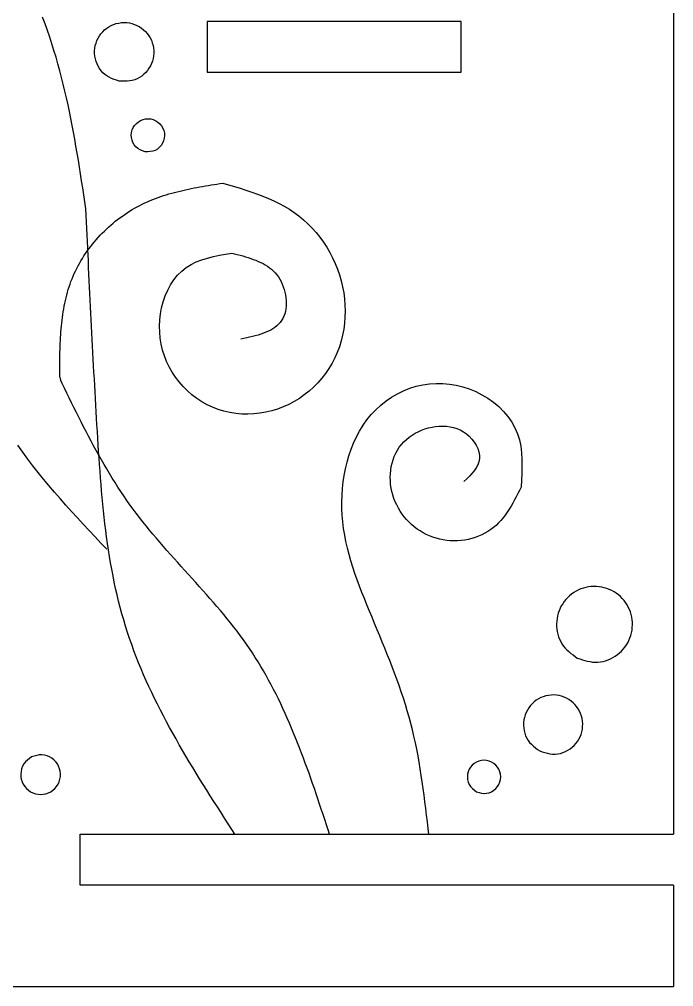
# Model space of a CAD drawing. Extents: x -3475 to 3475, y -2114 to 2114.
# Drawn here: x -2580 to -2208, y -1846 to -1296 of the extents above; entities that cross this region are included whole.
import ezdxf

# ---------------------------------------------------------------- set-up
doc = ezdxf.new("R2010")
doc.units = 0
doc.header["$MEASUREMENT"] = 0
doc.layers.get('0').update_dxf_attribs({"linetype": 'CONTINUOUS'})

msp = doc.modelspace()

# ---------------------------------------------------------------- linework, layer by layer
for p, q in [((-2208.27, -1182.43), (-2208.27, -1759.11)), ((-2565.09, -1298.86), (-2566.49, -1295.12)), ((-2563.74, -1302.62), (-2565.09, -1298.86)), ((-2531.26, -1302.33), (-2530.09, -1301.39)), ((-2530.09, -1301.39), (-2528.83, -1300.55)), ((-2528.83, -1300.55), (-2527.51, -1299.83)), ((-2527.51, -1299.83), (-2526.13, -1299.23)), ((-2526.13, -1299.23), (-2524.69, -1298.76)), ((-2524.69, -1298.76), (-2523.23, -1298.42)), ((-2523.23, -1298.42), (-2521.73, -1298.21)), ((-2521.73, -1298.21), (-2520.23, -1298.14)), ((-2520.23, -1298.14), (-2518.72, -1298.2)), ((-2518.72, -1298.2), (-2517.22, -1298.39)), ((-2517.22, -1298.39), (-2515.75, -1298.72)), ((-2515.75, -1298.72), (-2514.32, -1299.18)), ((-2514.32, -1299.18), (-2512.93, -1299.77)), ((-2512.93, -1299.77), (-2511.6, -1300.47)), ((-2511.6, -1300.47), (-2510.33, -1301.3)), ((-2510.33, -1301.3), (-2509.15, -1302.23)), ((-2328.79, -1297.56), (-2473.03, -1297.56)), ((-2473.03, -1297.56), (-2473.03, -1326.41)), ((-2328.79, -1326.41), (-2328.79, -1297.56)), ((-2562.45, -1306.4), (-2563.74, -1302.62)), ((-2561.2, -1310.19), (-2562.45, -1306.4)), ((-2535.63, -1308.41), (-2534.98, -1307.04)), ((-2534.98, -1307.04), (-2534.21, -1305.74)), ((-2534.21, -1305.74), (-2533.33, -1304.52)), ((-2533.33, -1304.52), (-2532.35, -1303.38)), ((-2532.35, -1303.38), (-2531.26, -1302.33)), ((-2509.15, -1302.23), (-2508.06, -1303.26)), ((-2508.06, -1303.26), (-2507.06, -1304.39)), ((-2507.06, -1304.39), (-2506.17, -1305.61)), ((-2506.17, -1305.61), (-2505.39, -1306.9)), ((-2505.39, -1306.9), (-2504.73, -1308.25)), ((-2560, -1314), (-2561.2, -1310.19)), ((-2536.93, -1314.25), (-2536.81, -1312.75)), ((-2536.81, -1312.75), (-2536.55, -1311.27)), ((-2536.55, -1311.27), (-2536.15, -1309.82)), ((-2536.15, -1309.82), (-2535.63, -1308.41)), ((-2504.73, -1308.25), (-2504.19, -1309.66)), ((-2504.19, -1309.66), (-2503.78, -1311.11)), ((-2503.78, -1311.11), (-2503.51, -1312.6)), ((-2503.51, -1312.6), (-2503.37, -1314.1)), ((-2558.85, -1317.82), (-2560, -1314)), ((-2557.75, -1321.65), (-2558.85, -1317.82)), ((-2536.92, -1315.75), (-2536.93, -1314.25)), ((-2536.78, -1317.25), (-2536.92, -1315.75)), ((-2536.5, -1318.74), (-2536.78, -1317.25)), ((-2503.48, -1317.11), (-2503.75, -1318.59)), ((-2503.36, -1315.61), (-2503.48, -1317.11)), ((-2503.37, -1314.1), (-2503.36, -1315.61)), ((-2556.69, -1325.49), (-2557.75, -1321.65)), ((-2536.1, -1320.2), (-2536.5, -1318.74)), ((-2535.57, -1321.62), (-2536.1, -1320.2)), ((-2534.91, -1323), (-2535.57, -1321.62)), ((-2534.13, -1324.31), (-2534.91, -1323)), ((-2505.31, -1322.81), (-2506.08, -1324.11)), ((-2504.66, -1321.45), (-2505.31, -1322.81)), ((-2504.14, -1320.04), (-2504.66, -1321.45)), ((-2503.75, -1318.59), (-2504.14, -1320.04)), ((-2555.68, -1329.34), (-2556.69, -1325.49)), ((-2554.71, -1333.21), (-2555.68, -1329.34)), ((-2533.24, -1325.53), (-2534.13, -1324.31)), ((-2532.24, -1326.65), (-2533.24, -1325.53)), ((-2531.14, -1327.64), (-2532.24, -1326.65)), ((-2529.95, -1328.5), (-2531.14, -1327.64)), ((-2528.67, -1329.24), (-2529.95, -1328.5)), ((-2527.33, -1329.88), (-2528.67, -1329.24)), ((-2510.22, -1328.53), (-2511.47, -1329.37)), ((-2509.04, -1327.56), (-2510.22, -1328.53)), ((-2507.95, -1326.5), (-2509.04, -1327.56)), ((-2506.96, -1325.34), (-2507.95, -1326.5)), ((-2506.08, -1324.11), (-2506.96, -1325.34)), ((-2473.03, -1326.41), (-2328.79, -1326.41)), ((-2553.78, -1337.08), (-2554.71, -1333.21)), ((-2525.93, -1330.45), (-2527.33, -1329.88)), ((-2524.51, -1330.97), (-2525.93, -1330.45)), ((-2523.07, -1331.47), (-2524.51, -1330.97)), ((-2521.54, -1331.5), (-2523.07, -1331.47)), ((-2520.02, -1331.5), (-2521.54, -1331.5)), ((-2518.52, -1331.44), (-2520.02, -1331.5)), ((-2517.04, -1331.29), (-2518.52, -1331.44)), ((-2515.58, -1331.04), (-2517.04, -1331.29)), ((-2514.17, -1330.64), (-2515.58, -1331.04)), ((-2512.79, -1330.08), (-2514.17, -1330.64)), ((-2511.47, -1329.37), (-2512.79, -1330.08)), ((-2552.89, -1340.96), (-2553.78, -1337.08)), ((-2552.04, -1344.86), (-2552.89, -1340.96)), ((-2551.21, -1348.76), (-2552.04, -1344.86)), ((-2550.42, -1352.66), (-2551.21, -1348.76)), ((-2549.65, -1356.58), (-2550.42, -1352.66)), ((-2548.92, -1360.5), (-2549.65, -1356.58)), ((-2515.02, -1357.79), (-2514.22, -1356.54)), ((-2514.22, -1356.54), (-2513.24, -1355.42)), ((-2513.24, -1355.42), (-2512.1, -1354.48)), ((-2512.1, -1354.48), (-2510.82, -1353.73)), ((-2510.82, -1353.73), (-2509.45, -1353.19)), ((-2509.45, -1353.19), (-2508, -1352.87)), ((-2508, -1352.87), (-2506.52, -1352.78)), ((-2506.52, -1352.78), (-2505.04, -1352.92)), ((-2505.04, -1352.92), (-2503.61, -1353.29)), ((-2503.61, -1353.29), (-2502.25, -1353.88)), ((-2502.25, -1353.88), (-2501, -1354.68)), ((-2501, -1354.68), (-2499.89, -1355.66)), ((-2499.89, -1355.66), (-2498.95, -1356.8)), ((-2498.95, -1356.8), (-2498.19, -1358.07)), ((-2548.2, -1364.43), (-2548.92, -1360.5)), ((-2516.12, -1362.05), (-2515.98, -1360.58)), ((-2516.02, -1363.52), (-2516.12, -1362.05)), ((-2515.98, -1360.58), (-2515.61, -1359.15)), ((-2515.61, -1359.15), (-2515.02, -1357.79)), ((-2498.19, -1358.07), (-2497.65, -1359.45)), ((-2497.65, -1359.45), (-2497.33, -1360.9)), ((-2497.33, -1360.9), (-2497.24, -1362.38)), ((-2547.51, -1368.36), (-2548.2, -1364.43)), ((-2515.71, -1364.98), (-2516.02, -1363.52)), ((-2515.17, -1366.37), (-2515.71, -1364.98)), ((-2514.42, -1367.67), (-2515.17, -1366.37)), ((-2513.47, -1368.8), (-2514.42, -1367.67)), ((-2498.35, -1366.64), (-2499.14, -1367.89)), ((-2497.76, -1365.28), (-2498.35, -1366.64)), ((-2497.39, -1363.85), (-2497.76, -1365.28)), ((-2497.24, -1362.38), (-2497.39, -1363.85)), ((-2546.84, -1372.3), (-2547.51, -1368.36)), ((-2546.18, -1376.24), (-2546.84, -1372.3)), ((-2512.36, -1369.73), (-2513.47, -1368.8)), ((-2511.09, -1370.45), (-2512.36, -1369.73)), ((-2509.73, -1371.02), (-2511.09, -1370.45)), ((-2508.32, -1371.52), (-2509.73, -1371.02)), ((-2506.82, -1371.53), (-2508.32, -1371.52)), ((-2505.35, -1371.46), (-2506.82, -1371.53)), ((-2503.91, -1371.22), (-2505.35, -1371.46)), ((-2502.54, -1370.73), (-2503.91, -1371.22)), ((-2501.27, -1369.98), (-2502.54, -1370.73)), ((-2500.12, -1369.02), (-2501.27, -1369.98)), ((-2499.14, -1367.89), (-2500.12, -1369.02)), ((-2545.55, -1380.19), (-2546.18, -1376.24)), ((-2544.92, -1384.14), (-2545.55, -1380.19)), ((-2544.31, -1388.09), (-2544.92, -1384.14)), ((-2543.7, -1392.05), (-2544.31, -1388.09)), ((-2467.49, -1389.88), (-2465.86, -1389.62)), ((-2465.86, -1389.62), (-2464.23, -1389.36)), ((-2464.23, -1389.36), (-2460.92, -1390.32)), ((-2543.1, -1396), (-2543.7, -1392.05)), ((-2494.76, -1395.49), (-2493.19, -1395.05)), ((-2493.19, -1395.05), (-2491.62, -1394.62)), ((-2491.62, -1394.62), (-2490.05, -1394.22)), ((-2490.05, -1394.22), (-2488.47, -1393.83)), ((-2488.47, -1393.83), (-2486.88, -1393.46)), ((-2486.88, -1393.46), (-2485.28, -1393.1)), ((-2485.28, -1393.1), (-2483.68, -1392.76)), ((-2483.68, -1392.76), (-2482.08, -1392.43)), ((-2482.08, -1392.43), (-2480.47, -1392.11)), ((-2480.47, -1392.11), (-2478.86, -1391.81)), ((-2478.86, -1391.81), (-2477.24, -1391.51)), ((-2477.24, -1391.51), (-2475.62, -1391.22)), ((-2475.62, -1391.22), (-2474, -1390.94)), ((-2474, -1390.94), (-2472.38, -1390.67)), ((-2472.38, -1390.67), (-2470.75, -1390.4)), ((-2470.75, -1390.4), (-2469.12, -1390.14)), ((-2469.12, -1390.14), (-2467.49, -1389.88)), ((-2460.92, -1390.32), (-2457.6, -1391.29)), ((-2457.6, -1391.29), (-2454.31, -1392.29)), ((-2454.31, -1392.29), (-2451.03, -1393.32)), ((-2451.03, -1393.32), (-2447.78, -1394.4)), ((-2447.78, -1394.4), (-2444.57, -1395.53)), ((-2542.51, -1399.96), (-2543.1, -1396)), ((-2541.91, -1403.92), (-2542.51, -1399.96)), ((-2509.91, -1401.26), (-2508.44, -1400.56)), ((-2508.44, -1400.56), (-2506.95, -1399.89)), ((-2506.95, -1399.89), (-2505.46, -1399.25)), ((-2505.46, -1399.25), (-2503.96, -1398.64)), ((-2503.96, -1398.64), (-2502.45, -1398.05)), ((-2502.45, -1398.05), (-2500.93, -1397.49)), ((-2500.93, -1397.49), (-2499.4, -1396.96)), ((-2499.4, -1396.96), (-2497.86, -1396.45)), ((-2497.86, -1396.45), (-2496.31, -1395.96)), ((-2496.31, -1395.96), (-2494.76, -1395.49)), ((-2444.57, -1395.53), (-2441.4, -1396.73)), ((-2441.4, -1396.73), (-2438.27, -1398.01)), ((-2438.27, -1398.01), (-2435.2, -1399.38)), ((-2435.2, -1399.38), (-2432.2, -1400.85)), ((-2541.74, -1407.62), (-2541.91, -1403.92)), ((-2519.84, -1407.07), (-2518.46, -1406.15)), ((-2518.46, -1406.15), (-2517.07, -1405.26)), ((-2517.07, -1405.26), (-2515.66, -1404.39)), ((-2515.66, -1404.39), (-2514.24, -1403.56)), ((-2514.24, -1403.56), (-2512.81, -1402.76)), ((-2512.81, -1402.76), (-2511.36, -1402)), ((-2511.36, -1402), (-2509.91, -1401.26)), ((-2432.2, -1400.85), (-2429.26, -1402.44)), ((-2429.26, -1402.44), (-2426.4, -1404.15)), ((-2426.4, -1404.15), (-2423.63, -1405.99)), ((-2423.63, -1405.99), (-2420.94, -1407.99)), ((-2541.56, -1411.33), (-2541.74, -1407.62)), ((-2541.39, -1415.03), (-2541.56, -1411.33)), ((-2526.46, -1412.1), (-2525.18, -1411.04)), ((-2525.18, -1411.04), (-2523.87, -1410.01)), ((-2523.87, -1410.01), (-2522.54, -1409)), ((-2522.54, -1409), (-2521.2, -1408.02)), ((-2521.2, -1408.02), (-2519.84, -1407.07)), ((-2420.94, -1407.99), (-2418.35, -1410.14)), ((-2418.35, -1410.14), (-2415.86, -1412.43)), ((-2541.21, -1418.73), (-2541.39, -1415.03)), ((-2532.59, -1417.78), (-2531.41, -1416.59)), ((-2531.41, -1416.59), (-2530.21, -1415.44)), ((-2530.21, -1415.44), (-2528.98, -1414.3)), ((-2528.98, -1414.3), (-2527.73, -1413.19)), ((-2527.73, -1413.19), (-2526.46, -1412.1)), ((-2415.86, -1412.43), (-2413.49, -1414.85)), ((-2413.49, -1414.85), (-2411.22, -1417.4)), ((-2541.03, -1422.43), (-2541.21, -1418.73)), ((-2540.85, -1426.14), (-2541.03, -1422.43)), ((-2538.14, -1424.01), (-2537.08, -1422.72)), ((-2537.08, -1422.72), (-2536, -1421.46)), ((-2536, -1421.46), (-2534.89, -1420.21)), ((-2534.89, -1420.21), (-2533.75, -1418.98)), ((-2533.75, -1418.98), (-2532.59, -1417.78)), ((-2411.22, -1417.4), (-2409.08, -1420.08)), ((-2409.08, -1420.08), (-2407.06, -1422.86)), ((-2542.09, -1429.34), (-2541.15, -1427.98)), ((-2541.15, -1427.98), (-2540.79, -1427.49)), ((-2540.79, -1427.49), (-2540.85, -1426.14)), ((-2540.79, -1427.49), (-2540.17, -1426.64)), ((-2540.68, -1429.84), (-2540.79, -1427.49)), ((-2540.17, -1426.64), (-2539.17, -1425.32)), ((-2539.17, -1425.32), (-2538.14, -1424.01)), ((-2407.06, -1422.86), (-2405.18, -1425.75)), ((-2405.18, -1425.75), (-2403.43, -1428.73)), ((-2545.56, -1434.94), (-2544.74, -1433.52)), ((-2544.74, -1433.52), (-2543.89, -1432.11)), ((-2543.89, -1432.11), (-2543.01, -1430.72)), ((-2543.01, -1430.72), (-2542.09, -1429.34)), ((-2540.5, -1433.55), (-2540.68, -1429.84)), ((-2540.32, -1437.25), (-2540.5, -1433.55)), ((-2479.21, -1434.08), (-2476.1, -1432.89)), ((-2476.1, -1432.89), (-2472.85, -1431.89)), ((-2472.85, -1431.89), (-2469.51, -1431.05)), ((-2469.51, -1431.05), (-2466.08, -1430.34)), ((-2466.08, -1430.34), (-2462.6, -1429.7)), ((-2462.6, -1429.7), (-2459.09, -1429.1)), ((-2459.09, -1429.1), (-2457.53, -1429.5)), ((-2457.53, -1429.5), (-2455.97, -1429.9)), ((-2455.97, -1429.9), (-2454.41, -1430.31)), ((-2454.41, -1430.31), (-2452.87, -1430.73)), ((-2452.87, -1430.73), (-2451.34, -1431.17)), ((-2451.34, -1431.17), (-2449.83, -1431.63)), ((-2449.83, -1431.63), (-2448.34, -1432.11)), ((-2448.34, -1432.11), (-2446.88, -1432.63)), ((-2446.88, -1432.63), (-2445.45, -1433.17)), ((-2445.45, -1433.17), (-2444.05, -1433.76)), ((-2403.43, -1428.73), (-2401.82, -1431.8)), ((-2401.82, -1431.8), (-2400.37, -1434.95)), ((-2547.83, -1439.28), (-2547.11, -1437.82)), ((-2547.11, -1437.82), (-2546.35, -1436.37)), ((-2546.35, -1436.37), (-2545.56, -1434.94)), ((-2540.14, -1440.96), (-2540.32, -1437.25)), ((-2487.48, -1439.26), (-2484.93, -1437.23)), ((-2484.93, -1437.23), (-2482.16, -1435.52)), ((-2482.16, -1435.52), (-2479.21, -1434.08)), ((-2444.05, -1433.76), (-2442.68, -1434.39)), ((-2442.68, -1434.39), (-2441.35, -1435.06)), ((-2441.35, -1435.06), (-2440.07, -1435.78)), ((-2440.07, -1435.78), (-2438.83, -1436.56)), ((-2438.83, -1436.56), (-2437.65, -1437.4)), ((-2437.65, -1437.4), (-2436.52, -1438.3)), ((-2436.52, -1438.3), (-2435.44, -1439.27)), ((-2400.37, -1434.95), (-2399.07, -1438.17)), ((-2399.07, -1438.17), (-2397.93, -1441.45)), ((-2550.35, -1445.23), (-2549.77, -1443.73)), ((-2549.77, -1443.73), (-2549.16, -1442.23)), ((-2549.16, -1442.23), (-2548.51, -1440.75)), ((-2548.51, -1440.75), (-2547.83, -1439.28)), ((-2539.96, -1444.67), (-2540.14, -1440.96)), ((-2539.78, -1448.38), (-2539.96, -1444.67)), ((-2493.79, -1447.08), (-2491.92, -1444.22)), ((-2491.92, -1444.22), (-2489.82, -1441.6)), ((-2489.82, -1441.6), (-2487.48, -1439.26)), ((-2435.44, -1439.27), (-2434.43, -1440.31)), ((-2434.43, -1440.31), (-2433.48, -1441.42)), ((-2433.48, -1441.42), (-2432.6, -1442.62)), ((-2432.6, -1442.62), (-2431.79, -1443.9)), ((-2431.79, -1443.9), (-2431.06, -1445.26)), ((-2397.93, -1441.45), (-2396.96, -1444.78)), ((-2552.35, -1451.34), (-2551.9, -1449.8)), ((-2551.9, -1449.8), (-2551.41, -1448.27)), ((-2551.41, -1448.27), (-2550.9, -1446.74)), ((-2550.9, -1446.74), (-2550.35, -1445.23)), ((-2539.59, -1452.09), (-2539.78, -1448.38)), ((-2496.82, -1453.36), (-2495.42, -1450.14)), ((-2495.42, -1450.14), (-2493.79, -1447.08)), ((-2431.06, -1445.26), (-2430.4, -1446.68)), ((-2430.4, -1446.68), (-2429.83, -1448.17)), ((-2429.83, -1448.17), (-2429.34, -1449.69)), ((-2429.34, -1449.69), (-2428.93, -1451.26)), ((-2396.96, -1444.78), (-2396.16, -1448.17)), ((-2396.16, -1448.17), (-2395.54, -1451.58)), ((-2553.54, -1456.01), (-2553.17, -1454.45)), ((-2553.17, -1454.45), (-2552.77, -1452.89)), ((-2552.77, -1452.89), (-2552.35, -1451.34)), ((-2539.41, -1455.8), (-2539.59, -1452.09)), ((-2497.97, -1456.7), (-2496.82, -1453.36)), ((-2428.93, -1451.26), (-2428.61, -1452.84)), ((-2428.61, -1452.84), (-2428.38, -1454.44)), ((-2428.38, -1454.44), (-2428.24, -1456.03)), ((-2395.54, -1451.58), (-2395.09, -1455.03)), ((-2395.09, -1455.03), (-2394.82, -1458.49)), ((-2554.75, -1462.36), (-2554.49, -1460.76)), ((-2554.49, -1460.76), (-2554.19, -1459.17)), ((-2554.19, -1459.17), (-2553.88, -1457.59)), ((-2553.88, -1457.59), (-2553.54, -1456.01)), ((-2539.22, -1459.51), (-2539.41, -1455.8)), ((-2539.04, -1463.22), (-2539.22, -1459.51)), ((-2499.53, -1463.59), (-2498.88, -1460.12)), ((-2498.88, -1460.12), (-2497.97, -1456.7)), ((-2428.41, -1460.7), (-2428.67, -1462.18)), ((-2428.25, -1459.17), (-2428.41, -1460.7)), ((-2428.2, -1457.61), (-2428.25, -1459.17)), ((-2428.24, -1456.03), (-2428.2, -1457.61)), ((-2394.82, -1458.49), (-2394.73, -1461.95)), ((-2555.43, -1467.19), (-2555.22, -1465.57)), ((-2555.22, -1465.57), (-2555, -1463.96)), ((-2555, -1463.96), (-2554.75, -1462.36)), ((-2538.85, -1466.94), (-2539.04, -1463.22)), ((-2499.94, -1467.06), (-2499.53, -1463.59)), ((-2430.08, -1466.22), (-2430.78, -1467.41)), ((-2429.5, -1464.95), (-2430.08, -1466.22)), ((-2429.03, -1463.6), (-2429.5, -1464.95)), ((-2428.67, -1462.18), (-2429.03, -1463.6)), ((-2394.82, -1465.42), (-2395.09, -1468.86)), ((-2394.73, -1461.95), (-2394.82, -1465.42)), ((-2556.06, -1473.71), (-2555.92, -1472.07)), ((-2555.92, -1472.07), (-2555.78, -1470.44)), ((-2555.78, -1470.44), (-2555.61, -1468.81)), ((-2555.61, -1468.81), (-2555.43, -1467.19)), ((-2538.66, -1470.65), (-2538.85, -1466.94)), ((-2538.47, -1474.37), (-2538.66, -1470.65)), ((-2500.1, -1470.53), (-2499.94, -1467.06)), ((-2500.01, -1473.99), (-2500.1, -1470.53)), ((-2435.74, -1472.07), (-2436.99, -1472.79)), ((-2434.57, -1471.28), (-2435.74, -1472.07)), ((-2433.48, -1470.43), (-2434.57, -1471.28)), ((-2432.48, -1469.5), (-2433.48, -1470.43)), ((-2431.58, -1468.5), (-2432.48, -1469.5)), ((-2430.78, -1467.41), (-2431.58, -1468.5)), ((-2395.09, -1468.86), (-2395.55, -1472.28)), ((-2556.36, -1478.65), (-2556.27, -1477)), ((-2556.27, -1477), (-2556.17, -1475.35)), ((-2556.17, -1475.35), (-2556.06, -1473.71)), ((-2538.28, -1478.09), (-2538.47, -1474.37)), ((-2499.68, -1477.41), (-2500.01, -1473.99)), ((-2499.12, -1480.79), (-2499.68, -1477.41)), ((-2452.27, -1477.65), (-2453.94, -1478.02)), ((-2450.61, -1477.28), (-2452.27, -1477.65)), ((-2448.96, -1476.89), (-2450.61, -1477.28)), ((-2447.33, -1476.49), (-2448.96, -1476.89)), ((-2445.73, -1476.07), (-2447.33, -1476.49)), ((-2444.15, -1475.62), (-2445.73, -1476.07)), ((-2442.62, -1475.14), (-2444.15, -1475.62)), ((-2441.13, -1474.62), (-2442.62, -1475.14)), ((-2439.69, -1474.06), (-2441.13, -1474.62)), ((-2438.31, -1473.45), (-2439.69, -1474.06)), ((-2436.99, -1472.79), (-2438.31, -1473.45)), ((-2396.18, -1475.66), (-2397, -1478.99)), ((-2395.55, -1472.28), (-2396.18, -1475.66)), ((-2556.55, -1483.62), (-2556.5, -1481.96)), ((-2556.5, -1481.96), (-2556.43, -1480.3)), ((-2556.43, -1480.3), (-2556.36, -1478.65)), ((-2538.08, -1481.81), (-2538.28, -1478.09)), ((-2537.89, -1485.53), (-2538.08, -1481.81)), ((-2498.33, -1484.12), (-2499.12, -1480.79)), ((-2398.01, -1482.27), (-2399.2, -1485.47)), ((-2397, -1478.99), (-2398.01, -1482.27)), ((-2556.67, -1490.3), (-2556.65, -1488.62)), ((-2556.65, -1488.62), (-2556.62, -1486.95)), ((-2556.62, -1486.95), (-2556.59, -1485.29)), ((-2556.59, -1485.29), (-2556.55, -1483.62)), ((-2537.69, -1489.26), (-2537.89, -1485.53)), ((-2497.31, -1487.37), (-2498.33, -1484.12)), ((-2496.06, -1490.55), (-2497.31, -1487.37)), ((-2400.58, -1488.6), (-2402.15, -1491.64)), ((-2399.2, -1485.47), (-2400.58, -1488.6)), ((-2556.69, -1493.64), (-2556.68, -1491.97)), ((-2556.69, -1495.32), (-2556.69, -1493.64)), ((-2556.68, -1491.97), (-2556.67, -1490.3)), ((-2537.49, -1492.98), (-2537.69, -1489.26)), ((-2537.29, -1496.71), (-2537.49, -1492.98)), ((-2494.6, -1493.64), (-2496.06, -1490.55)), ((-2492.93, -1496.61), (-2494.6, -1493.64)), ((-2402.15, -1491.64), (-2403.91, -1494.58)), ((-2556.7, -1497), (-2556.69, -1495.32)), ((-2556.69, -1498.67), (-2556.7, -1497)), ((-2556.69, -1499.51), (-2556.69, -1498.67)), ((-2556.69, -1499.51), (-2556.33, -1501.11)), ((-2537.09, -1500.44), (-2537.29, -1496.71)), ((-2491.04, -1499.48), (-2492.93, -1496.61)), ((-2488.96, -1502.21), (-2491.04, -1499.48)), ((-2405.84, -1497.41), (-2407.95, -1500.12)), ((-2403.91, -1494.58), (-2405.84, -1497.41)), ((-2555.36, -1503.1), (-2556.33, -1501.11)), ((-2554.03, -1505.85), (-2555.36, -1503.1)), ((-2536.88, -1504.18), (-2537.09, -1500.44)), ((-2536.67, -1507.91), (-2536.88, -1504.18)), ((-2486.7, -1504.8), (-2488.96, -1502.21)), ((-2484.26, -1507.23), (-2486.7, -1504.8)), ((-2410.22, -1502.7), (-2412.64, -1505.14)), ((-2407.95, -1500.12), (-2410.22, -1502.7)), ((-2358.03, -1505.84), (-2354.38, -1504.69)), ((-2354.38, -1504.69), (-2350.66, -1503.84)), ((-2350.66, -1503.84), (-2346.89, -1503.3)), ((-2346.89, -1503.3), (-2343.09, -1503.05)), ((-2343.09, -1503.05), (-2339.27, -1503.1)), ((-2339.27, -1503.1), (-2335.46, -1503.45)), ((-2335.46, -1503.45), (-2331.68, -1504.09)), ((-2331.68, -1504.09), (-2327.93, -1505.01)), ((-2327.93, -1505.01), (-2324.25, -1506.22)), ((-2552.69, -1508.59), (-2554.03, -1505.85)), ((-2551.36, -1511.34), (-2552.69, -1508.59)), ((-2536.46, -1511.65), (-2536.67, -1507.91)), ((-2481.67, -1509.5), (-2484.26, -1507.23)), ((-2478.94, -1511.58), (-2481.67, -1509.5)), ((-2417.91, -1509.58), (-2420.73, -1511.56)), ((-2415.21, -1507.44), (-2417.91, -1509.58)), ((-2412.64, -1505.14), (-2415.21, -1507.44)), ((-2368.36, -1510.89), (-2365.04, -1508.95)), ((-2365.04, -1508.95), (-2361.59, -1507.26)), ((-2361.59, -1507.26), (-2358.03, -1505.84)), ((-2324.25, -1506.22), (-2320.64, -1507.71)), ((-2320.64, -1507.71), (-2317.14, -1509.48)), ((-2317.14, -1509.48), (-2313.76, -1511.51)), ((-2550.01, -1514.08), (-2551.36, -1511.34)), ((-2548.66, -1516.81), (-2550.01, -1514.08)), ((-2536.25, -1515.39), (-2536.46, -1511.65)), ((-2536.03, -1519.14), (-2536.25, -1515.39)), ((-2476.07, -1513.48), (-2478.94, -1511.58)), ((-2473.08, -1515.17), (-2476.07, -1513.48)), ((-2469.99, -1516.64), (-2473.08, -1515.17)), ((-2426.71, -1514.98), (-2429.84, -1516.41)), ((-2423.67, -1513.36), (-2426.71, -1514.98)), ((-2420.73, -1511.56), (-2423.67, -1513.36)), ((-2377.36, -1518.04), (-2374.54, -1515.45)), ((-2374.54, -1515.45), (-2371.54, -1513.06)), ((-2371.54, -1513.06), (-2368.36, -1510.89)), ((-2313.76, -1511.51), (-2310.56, -1513.79)), ((-2310.56, -1513.79), (-2307.56, -1516.29)), ((-2547.31, -1519.55), (-2548.66, -1516.81)), ((-2545.94, -1522.27), (-2547.31, -1519.55)), ((-2535.81, -1522.88), (-2536.03, -1519.14)), ((-2466.8, -1517.88), (-2469.99, -1516.64)), ((-2463.53, -1518.89), (-2466.8, -1517.88)), ((-2460.2, -1519.66), (-2463.53, -1518.89)), ((-2456.82, -1520.19), (-2460.2, -1519.66)), ((-2453.4, -1520.49), (-2456.82, -1520.19)), ((-2449.97, -1520.57), (-2453.4, -1520.49)), ((-2446.53, -1520.42), (-2449.97, -1520.57)), ((-2443.1, -1520.05), (-2446.53, -1520.42)), ((-2439.71, -1519.46), (-2443.1, -1520.05)), ((-2436.35, -1518.66), (-2439.71, -1519.46)), ((-2433.06, -1517.64), (-2436.35, -1518.66)), ((-2429.84, -1516.41), (-2433.06, -1517.64)), ((-2382.37, -1523.77), (-2379.97, -1520.82)), ((-2379.97, -1520.82), (-2377.36, -1518.04)), ((-2307.56, -1516.29), (-2304.8, -1519.01)), ((-2304.8, -1519.01), (-2302.31, -1521.92)), ((-2544.57, -1524.99), (-2545.94, -1522.27)), ((-2543.18, -1527.71), (-2544.57, -1524.99)), ((-2535.59, -1526.63), (-2535.81, -1522.88)), ((-2535.37, -1530.38), (-2535.59, -1526.63)), ((-2386.54, -1530.13), (-2384.56, -1526.88)), ((-2384.56, -1526.88), (-2382.37, -1523.77)), ((-2302.31, -1521.92), (-2300.15, -1525)), ((-2300.15, -1525), (-2298.33, -1528.25)), ((-2541.79, -1530.41), (-2543.18, -1527.71)), ((-2540.38, -1533.11), (-2541.79, -1530.41)), ((-2535.14, -1534.14), (-2535.37, -1530.38)), ((-2388.33, -1533.49), (-2386.54, -1530.13)), ((-2358.42, -1533.65), (-2356.76, -1532.49)), ((-2356.76, -1532.49), (-2355.03, -1531.43)), ((-2355.03, -1531.43), (-2353.22, -1530.49)), ((-2353.22, -1530.49), (-2351.34, -1529.67)), ((-2351.34, -1529.67), (-2349.41, -1528.96)), ((-2349.41, -1528.96), (-2347.42, -1528.38)), ((-2347.42, -1528.38), (-2345.4, -1527.91)), ((-2345.4, -1527.91), (-2343.36, -1527.58)), ((-2343.36, -1527.58), (-2341.3, -1527.39)), ((-2341.3, -1527.39), (-2339.24, -1527.34)), ((-2339.24, -1527.34), (-2337.19, -1527.44)), ((-2337.19, -1527.44), (-2335.17, -1527.7)), ((-2335.17, -1527.7), (-2333.18, -1528.14)), ((-2333.18, -1528.14), (-2331.25, -1528.75)), ((-2331.25, -1528.75), (-2329.38, -1529.54)), ((-2329.38, -1529.54), (-2327.59, -1530.52)), ((-2327.59, -1530.52), (-2325.88, -1531.71)), ((-2325.88, -1531.71), (-2324.28, -1533.1)), ((-2298.33, -1528.25), (-2296.9, -1531.64)), ((-2296.9, -1531.64), (-2295.84, -1535.15)), ((-2538.95, -1535.79), (-2540.38, -1533.11)), ((-2537.52, -1538.47), (-2538.95, -1535.79)), ((-2534.91, -1537.89), (-2535.14, -1534.14)), ((-2534.66, -1541.65), (-2534.91, -1537.89)), ((-2391.33, -1540.52), (-2389.92, -1536.96)), ((-2389.92, -1536.96), (-2388.33, -1533.49)), ((-2363.99, -1539.31), (-2362.77, -1537.75)), ((-2362.77, -1537.75), (-2361.43, -1536.28)), ((-2361.43, -1536.28), (-2359.97, -1534.91)), ((-2359.97, -1534.91), (-2358.42, -1533.65)), ((-2324.28, -1533.1), (-2322.82, -1534.66)), ((-2322.82, -1534.66), (-2321.51, -1536.37)), ((-2321.51, -1536.37), (-2320.39, -1538.19)), ((-2295.84, -1535.15), (-2295.1, -1538.78)), ((-2577.71, -1542.14), (-2580.46, -1538.21)), ((-2574.87, -1546.02), (-2577.71, -1542.14)), ((-2536.06, -1541.13), (-2537.52, -1538.47)), ((-2534.59, -1543.79), (-2536.06, -1541.13)), ((-2534.51, -1543.92), (-2534.66, -1541.65)), ((-2392.56, -1544.14), (-2391.33, -1540.52)), ((-2366.86, -1544.53), (-2366.03, -1542.72)), ((-2366.03, -1542.72), (-2365.08, -1540.97)), ((-2365.08, -1540.97), (-2363.99, -1539.31)), ((-2320.39, -1538.19), (-2319.5, -1540.08)), ((-2319.5, -1540.08), (-2318.86, -1542.01)), ((-2318.86, -1542.01), (-2318.51, -1543.93)), ((-2295.1, -1538.78), (-2294.64, -1542.5)), ((-2294.64, -1542.5), (-2294.41, -1546.29)), ((-2571.96, -1549.86), (-2574.87, -1546.02)), ((-2534.55, -1543.85), (-2534.59, -1543.79)), ((-2533.09, -1546.43), (-2534.51, -1543.92)), ((-2534.41, -1545.4), (-2534.51, -1543.92)), ((-2534.15, -1549.16), (-2534.41, -1545.4)), ((-2531.58, -1549.06), (-2533.09, -1546.43)), ((-2530.05, -1551.67), (-2531.58, -1549.06)), ((-2394.51, -1551.54), (-2393.62, -1547.82)), ((-2393.62, -1547.82), (-2392.56, -1544.14)), ((-2368.56, -1550.33), (-2368.12, -1548.35)), ((-2368.12, -1548.35), (-2367.55, -1546.42)), ((-2367.55, -1546.42), (-2366.86, -1544.53)), ((-2318.77, -1547.64), (-2319.39, -1549.38)), ((-2318.47, -1545.82), (-2318.77, -1547.64)), ((-2318.51, -1543.93), (-2318.47, -1545.82)), ((-2294.41, -1546.29), (-2294.36, -1550.15)), ((-2568.99, -1553.66), (-2571.96, -1549.86)), ((-2565.95, -1557.42), (-2568.99, -1553.66)), ((-2533.88, -1552.92), (-2534.15, -1549.16)), ((-2533.59, -1556.67), (-2533.88, -1552.92)), ((-2528.49, -1554.27), (-2530.05, -1551.67)), ((-2526.91, -1556.85), (-2528.49, -1554.27)), ((-2395.24, -1555.29), (-2394.51, -1551.54)), ((-2369.13, -1556.42), (-2369.07, -1554.37)), ((-2369.07, -1554.37), (-2368.88, -1552.34)), ((-2368.88, -1552.34), (-2368.56, -1550.33)), ((-2322.73, -1554.26), (-2324.18, -1555.81)), ((-2321.42, -1552.68), (-2322.73, -1554.26)), ((-2320.29, -1551.06), (-2321.42, -1552.68)), ((-2319.39, -1549.38), (-2320.29, -1551.06)), ((-2294.46, -1554.06), (-2294.64, -1558)), ((-2294.36, -1550.15), (-2294.46, -1554.06)), ((-2562.86, -1561.15), (-2565.95, -1557.42)), ((-2533.29, -1560.42), (-2533.59, -1556.67)), ((-2525.31, -1559.41), (-2526.91, -1556.85)), ((-2523.68, -1561.96), (-2525.31, -1559.41)), ((-2396.23, -1562.84), (-2395.81, -1559.06)), ((-2395.81, -1559.06), (-2395.24, -1555.29)), ((-2369.08, -1558.46), (-2369.13, -1556.42)), ((-2368.9, -1560.49), (-2369.08, -1558.46)), ((-2325.72, -1557.34), (-2327.31, -1558.86)), ((-2324.18, -1555.81), (-2325.72, -1557.34)), ((-2294.64, -1558), (-2294.87, -1561.96)), ((-2559.72, -1564.85), (-2562.86, -1561.15)), ((-2556.53, -1568.53), (-2559.72, -1564.85)), ((-2532.97, -1564.17), (-2533.29, -1560.42)), ((-2532.63, -1567.91), (-2532.97, -1564.17)), ((-2522.02, -1564.49), (-2523.68, -1561.96)), ((-2520.33, -1567), (-2522.02, -1564.49)), ((-2396.49, -1566.63), (-2396.23, -1562.84)), ((-2368.61, -1562.51), (-2368.9, -1560.49)), ((-2368.2, -1564.49), (-2368.61, -1562.51)), ((-2367.68, -1566.45), (-2368.2, -1564.49)), ((-2295.79, -1563.81), (-2296.71, -1565.65)), ((-2294.87, -1561.96), (-2295.79, -1563.81)), ((-2553.3, -1572.17), (-2556.53, -1568.53)), ((-2532.27, -1571.65), (-2532.63, -1567.91)), ((-2518.62, -1569.49), (-2520.33, -1567)), ((-2516.87, -1571.96), (-2518.62, -1569.49)), ((-2396.6, -1570.43), (-2396.49, -1566.63)), ((-2396.56, -1574.22), (-2396.6, -1570.43)), ((-2367.05, -1568.37), (-2367.68, -1566.45)), ((-2366.31, -1570.26), (-2367.05, -1568.37)), ((-2365.48, -1572.09), (-2366.31, -1570.26)), ((-2298.6, -1569.29), (-2299.58, -1571.08)), ((-2297.65, -1567.48), (-2298.6, -1569.29)), ((-2296.71, -1565.65), (-2297.65, -1567.48)), ((-2550.03, -1575.8), (-2553.3, -1572.17)), ((-2546.73, -1579.41), (-2550.03, -1575.8)), ((-2531.89, -1575.39), (-2532.27, -1571.65)), ((-2531.48, -1579.12), (-2531.89, -1575.39)), ((-2515.09, -1574.41), (-2516.87, -1571.96)), ((-2513.28, -1576.84), (-2515.09, -1574.41)), ((-2396.38, -1578), (-2396.56, -1574.22)), ((-2364.54, -1573.88), (-2365.48, -1572.09)), ((-2363.51, -1575.61), (-2364.54, -1573.88)), ((-2362.38, -1577.28), (-2363.51, -1575.61)), ((-2302.72, -1576.22), (-2303.86, -1577.84)), ((-2301.64, -1574.55), (-2302.72, -1576.22)), ((-2300.59, -1572.83), (-2301.64, -1574.55)), ((-2299.58, -1571.08), (-2300.59, -1572.83)), ((-2543.4, -1583.01), (-2546.73, -1579.41)), ((-2531.05, -1582.84), (-2531.48, -1579.12)), ((-2511.44, -1579.25), (-2513.28, -1576.84)), ((-2509.57, -1581.63), (-2511.44, -1579.25)), ((-2507.67, -1584), (-2509.57, -1581.63)), ((-2396.05, -1581.77), (-2396.38, -1578)), ((-2395.59, -1585.51), (-2396.05, -1581.77)), ((-2361.17, -1578.89), (-2362.38, -1577.28)), ((-2359.86, -1580.43), (-2361.17, -1578.89)), ((-2358.48, -1581.89), (-2359.86, -1580.43)), ((-2357.02, -1583.27), (-2358.48, -1581.89)), ((-2306.31, -1580.9), (-2307.63, -1582.33)), ((-2305.05, -1579.4), (-2306.31, -1580.9)), ((-2303.86, -1577.84), (-2305.05, -1579.4)), ((-2540.06, -1586.59), (-2543.4, -1583.01)), ((-2536.7, -1590.16), (-2540.06, -1586.59)), ((-2530.6, -1586.55), (-2531.05, -1582.84)), ((-2530.11, -1590.26), (-2530.6, -1586.55)), ((-2505.75, -1586.36), (-2507.67, -1584)), ((-2503.81, -1588.7), (-2505.75, -1586.36)), ((-2394.99, -1589.23), (-2395.59, -1585.51)), ((-2355.48, -1584.56), (-2357.02, -1583.27)), ((-2353.87, -1585.77), (-2355.48, -1584.56)), ((-2352.2, -1586.89), (-2353.87, -1585.77)), ((-2350.46, -1587.92), (-2352.2, -1586.89)), ((-2313.69, -1587.22), (-2315.41, -1588.21)), ((-2312.05, -1586.13), (-2313.69, -1587.22)), ((-2310.49, -1584.95), (-2312.05, -1586.13)), ((-2309.02, -1583.68), (-2310.49, -1584.95)), ((-2307.63, -1582.33), (-2309.02, -1583.68)), ((-2533.33, -1593.73), (-2536.7, -1590.16)), ((-2529.59, -1593.96), (-2530.11, -1590.26)), ((-2501.85, -1591.02), (-2503.81, -1588.7)), ((-2499.87, -1593.33), (-2501.85, -1591.02)), ((-2394.27, -1592.92), (-2394.99, -1589.23)), ((-2393.44, -1596.59), (-2394.27, -1592.92)), ((-2348.67, -1588.85), (-2350.46, -1587.92)), ((-2346.84, -1589.69), (-2348.67, -1588.85)), ((-2344.96, -1590.42), (-2346.84, -1589.69)), ((-2343.03, -1591.05), (-2344.96, -1590.42)), ((-2341.08, -1591.57), (-2343.03, -1591.05)), ((-2339.09, -1591.98), (-2341.08, -1591.57)), ((-2337.08, -1592.28), (-2339.09, -1591.98)), ((-2335.05, -1592.47), (-2337.08, -1592.28)), ((-2333.01, -1592.53), (-2335.05, -1592.47)), ((-2330.97, -1592.49), (-2333.01, -1592.53)), ((-2328.92, -1592.33), (-2330.97, -1592.49)), ((-2326.89, -1592.06), (-2328.92, -1592.33)), ((-2324.88, -1591.68), (-2326.89, -1592.06)), ((-2322.9, -1591.19), (-2324.88, -1591.68)), ((-2320.95, -1590.6), (-2322.9, -1591.19)), ((-2319.05, -1589.91), (-2320.95, -1590.6)), ((-2317.2, -1589.11), (-2319.05, -1589.91)), ((-2315.41, -1588.21), (-2317.2, -1589.11)), ((-2529.95, -1597.29), (-2533.33, -1593.73)), ((-2529.05, -1597.65), (-2529.59, -1593.96)), ((-2528.46, -1601.33), (-2529.05, -1597.65)), ((-2497.87, -1595.63), (-2499.87, -1593.33)), ((-2495.86, -1597.93), (-2497.87, -1595.63)), ((-2493.84, -1600.21), (-2495.86, -1597.93)), ((-2392.5, -1600.24), (-2393.44, -1596.59)), ((-2527.85, -1605), (-2528.46, -1601.33)), ((-2491.81, -1602.49), (-2493.84, -1600.21)), ((-2489.77, -1604.76), (-2491.81, -1602.49)), ((-2391.46, -1603.87), (-2392.5, -1600.24)), ((-2390.34, -1607.48), (-2391.46, -1603.87)), ((-2527.19, -1608.66), (-2527.85, -1605)), ((-2526.5, -1612.3), (-2527.19, -1608.66)), ((-2487.73, -1607.02), (-2489.77, -1604.76)), ((-2485.68, -1609.29), (-2487.73, -1607.02)), ((-2483.64, -1611.55), (-2485.68, -1609.29)), ((-2389.15, -1611.07), (-2390.34, -1607.48)), ((-2525.77, -1615.93), (-2526.5, -1612.3)), ((-2481.59, -1613.82), (-2483.64, -1611.55)), ((-2479.55, -1616.08), (-2481.59, -1613.82)), ((-2387.89, -1614.65), (-2389.15, -1611.07)), ((-2386.57, -1618.22), (-2387.89, -1614.65)), ((-2524.99, -1619.55), (-2525.77, -1615.93)), ((-2524.18, -1623.16), (-2524.99, -1619.55)), ((-2477.51, -1618.35), (-2479.55, -1616.08)), ((-2475.48, -1620.62), (-2477.51, -1618.35)), ((-2385.2, -1621.77), (-2386.57, -1618.22)), ((-2262.3, -1620.38), (-2263.64, -1621.06)), ((-2260.92, -1619.79), (-2262.3, -1620.38)), ((-2259.5, -1619.3), (-2260.92, -1619.79)), ((-2258.04, -1618.91), (-2259.5, -1619.3)), ((-2256.57, -1618.62), (-2258.04, -1618.91)), ((-2255.08, -1618.44), (-2256.57, -1618.62)), ((-2253.58, -1618.36), (-2255.08, -1618.44)), ((-2252.07, -1618.39), (-2253.58, -1618.36)), ((-2250.58, -1618.52), (-2252.07, -1618.39)), ((-2249.09, -1618.75), (-2250.58, -1618.52)), ((-2247.63, -1619.09), (-2249.09, -1618.75)), ((-2246.19, -1619.53), (-2247.63, -1619.09)), ((-2244.78, -1620.07), (-2246.19, -1619.53)), ((-2243.42, -1620.7), (-2244.78, -1620.07)), ((-2523.32, -1626.75), (-2524.18, -1623.16)), ((-2473.46, -1622.9), (-2475.48, -1620.62)), ((-2471.45, -1625.18), (-2473.46, -1622.9)), ((-2469.46, -1627.47), (-2471.45, -1625.18)), ((-2383.8, -1625.31), (-2385.2, -1621.77)), ((-2382.37, -1628.85), (-2383.8, -1625.31)), ((-2269.45, -1625.78), (-2270.39, -1626.95)), ((-2268.42, -1624.68), (-2269.45, -1625.78)), ((-2267.32, -1623.65), (-2268.42, -1624.68)), ((-2266.16, -1622.7), (-2267.32, -1623.65)), ((-2264.93, -1621.84), (-2266.16, -1622.7)), ((-2263.64, -1621.06), (-2264.93, -1621.84)), ((-2242.1, -1621.43), (-2243.42, -1620.7)), ((-2240.84, -1622.25), (-2242.1, -1621.43)), ((-2239.64, -1623.16), (-2240.84, -1622.25)), ((-2238.51, -1624.14), (-2239.64, -1623.16)), ((-2237.44, -1625.2), (-2238.51, -1624.14)), ((-2236.45, -1626.34), (-2237.44, -1625.2)), ((-2522.41, -1630.33), (-2523.32, -1626.75)), ((-2521.45, -1633.89), (-2522.41, -1630.33)), ((-2467.48, -1629.77), (-2469.46, -1627.47)), ((-2465.52, -1632.09), (-2467.48, -1629.77)), ((-2380.92, -1632.37), (-2382.37, -1628.85)), ((-2272.71, -1630.81), (-2273.29, -1632.19)), ((-2272.03, -1629.47), (-2272.71, -1630.81)), ((-2271.26, -1628.18), (-2272.03, -1629.47)), ((-2270.39, -1626.95), (-2271.26, -1628.18)), ((-2235.55, -1627.54), (-2236.45, -1626.34)), ((-2234.73, -1628.8), (-2235.55, -1627.54)), ((-2234, -1630.11), (-2234.73, -1628.8)), ((-2233.36, -1631.47), (-2234, -1630.11)), ((-2232.82, -1632.87), (-2233.36, -1631.47)), ((-2520.44, -1637.43), (-2521.45, -1633.89)), ((-2463.58, -1634.41), (-2465.52, -1632.09)), ((-2461.67, -1636.75), (-2463.58, -1634.41)), ((-2459.77, -1639.11), (-2461.67, -1636.75)), ((-2379.46, -1635.9), (-2380.92, -1632.37)), ((-2378.01, -1639.41), (-2379.46, -1635.9)), ((-2274.45, -1636.53), (-2274.63, -1638.02)), ((-2274.16, -1635.05), (-2274.45, -1636.53)), ((-2273.78, -1633.6), (-2274.16, -1635.05)), ((-2273.29, -1632.19), (-2273.78, -1633.6)), ((-2232.38, -1634.31), (-2232.82, -1632.87)), ((-2232.04, -1635.77), (-2232.38, -1634.31)), ((-2231.81, -1637.26), (-2232.04, -1635.77)), ((-2519.39, -1640.95), (-2520.44, -1637.43)), ((-2518.27, -1644.46), (-2519.39, -1640.95)), ((-2457.91, -1641.48), (-2459.77, -1639.11)), ((-2456.07, -1643.87), (-2457.91, -1641.48)), ((-2376.55, -1642.93), (-2378.01, -1639.41)), ((-2274.63, -1638.02), (-2274.72, -1639.53)), ((-2274.72, -1639.53), (-2274.7, -1641.04)), ((-2274.7, -1641.04), (-2274.57, -1642.56)), ((-2231.91, -1643.26), (-2231.73, -1641.76)), ((-2231.67, -1638.76), (-2231.81, -1637.26)), ((-2231.73, -1641.76), (-2231.65, -1640.26)), ((-2231.65, -1640.26), (-2231.67, -1638.76)), ((-2517.11, -1647.95), (-2518.27, -1644.46)), ((-2515.9, -1651.42), (-2517.11, -1647.95)), ((-2454.27, -1646.27), (-2456.07, -1643.87)), ((-2452.5, -1648.7), (-2454.27, -1646.27)), ((-2375.1, -1646.44), (-2376.55, -1642.93)), ((-2373.65, -1649.95), (-2375.1, -1646.44)), ((-2274.57, -1642.56), (-2274.35, -1644.06)), ((-2274.35, -1644.06), (-2274.02, -1645.54)), ((-2274.02, -1645.54), (-2273.58, -1646.99)), ((-2273.58, -1646.99), (-2273.04, -1648.4)), ((-2233.66, -1648.99), (-2233.08, -1647.61)), ((-2233.08, -1647.61), (-2232.59, -1646.19)), ((-2232.59, -1646.19), (-2232.2, -1644.74)), ((-2232.2, -1644.74), (-2231.91, -1643.26)), ((-2514.63, -1654.88), (-2515.9, -1651.42)), ((-2450.76, -1651.15), (-2452.5, -1648.7)), ((-2449.06, -1653.63), (-2450.76, -1651.15)), ((-2372.22, -1653.47), (-2373.65, -1649.95)), ((-2273.04, -1648.4), (-2272.4, -1649.74)), ((-2272.4, -1649.74), (-2271.66, -1651.03)), ((-2271.66, -1651.03), (-2270.81, -1652.23)), ((-2270.81, -1652.23), (-2269.86, -1653.35)), ((-2269.86, -1653.35), (-2268.84, -1654.41)), ((-2236.92, -1654), (-2235.97, -1652.84)), ((-2235.97, -1652.84), (-2235.11, -1651.61)), ((-2235.11, -1651.61), (-2234.34, -1650.33)), ((-2234.34, -1650.33), (-2233.66, -1648.99)), ((-2513.32, -1658.32), (-2514.63, -1654.88)), ((-2511.96, -1661.74), (-2513.32, -1658.32)), ((-2447.4, -1656.13), (-2449.06, -1653.63)), ((-2445.77, -1658.65), (-2447.4, -1656.13)), ((-2444.18, -1661.19), (-2445.77, -1658.65)), ((-2370.81, -1656.98), (-2372.22, -1653.47)), ((-2369.41, -1660.5), (-2370.81, -1656.98)), ((-2268.84, -1654.41), (-2267.74, -1655.42)), ((-2267.74, -1655.42), (-2266.59, -1656.38)), ((-2266.59, -1656.38), (-2265.4, -1657.3)), ((-2265.4, -1657.3), (-2264.19, -1658.21)), ((-2264.19, -1658.21), (-2262.95, -1659.1)), ((-2244.09, -1659.46), (-2242.74, -1658.75)), ((-2242.74, -1658.75), (-2241.44, -1657.96)), ((-2241.44, -1657.96), (-2240.21, -1657.09)), ((-2240.21, -1657.09), (-2239.04, -1656.13)), ((-2239.04, -1656.13), (-2237.94, -1655.1)), ((-2237.94, -1655.1), (-2236.92, -1654)), ((-2510.56, -1665.14), (-2511.96, -1661.74)), ((-2442.63, -1663.76), (-2444.18, -1661.19)), ((-2441.11, -1666.34), (-2442.63, -1663.76)), ((-2368.04, -1664.03), (-2369.41, -1660.5)), ((-2366.7, -1667.56), (-2368.04, -1664.03)), ((-2262.95, -1659.1), (-2261.51, -1659.57)), ((-2261.51, -1659.57), (-2260.06, -1660.02)), ((-2260.06, -1660.02), (-2258.61, -1660.44)), ((-2258.61, -1660.44), (-2257.16, -1660.8)), ((-2257.16, -1660.8), (-2255.7, -1661.1)), ((-2255.7, -1661.1), (-2254.24, -1661.3)), ((-2254.24, -1661.3), (-2252.78, -1661.4)), ((-2252.78, -1661.4), (-2251.3, -1661.38)), ((-2251.3, -1661.38), (-2249.83, -1661.23)), ((-2249.83, -1661.23), (-2248.36, -1660.95)), ((-2248.36, -1660.95), (-2246.91, -1660.56)), ((-2246.91, -1660.56), (-2245.48, -1660.06)), ((-2245.48, -1660.06), (-2244.09, -1659.46)), ((-2509.11, -1668.54), (-2510.56, -1665.14)), ((-2507.62, -1671.91), (-2509.11, -1668.54)), ((-2439.62, -1668.95), (-2441.11, -1666.34)), ((-2438.17, -1671.58), (-2439.62, -1668.95)), ((-2365.39, -1671.1), (-2366.7, -1667.56)), ((-2506.09, -1675.28), (-2507.62, -1671.91)), ((-2504.52, -1678.63), (-2506.09, -1675.28)), ((-2436.74, -1674.23), (-2438.17, -1671.58)), ((-2435.35, -1676.89), (-2436.74, -1674.23)), ((-2364.12, -1674.64), (-2365.39, -1671.1)), ((-2362.88, -1678.2), (-2364.12, -1674.64)), ((-2502.91, -1681.97), (-2504.52, -1678.63)), ((-2433.98, -1679.58), (-2435.35, -1676.89)), ((-2432.64, -1682.28), (-2433.98, -1679.58)), ((-2361.69, -1681.77), (-2362.88, -1678.2)), ((-2280.81, -1680.54), (-2282.25, -1680.98)), ((-2279.33, -1680.24), (-2280.81, -1680.54)), ((-2277.83, -1680.07), (-2279.33, -1680.24)), ((-2276.33, -1680.03), (-2277.83, -1680.07)), ((-2274.82, -1680.14), (-2276.33, -1680.03)), ((-2273.34, -1680.37), (-2274.82, -1680.14)), ((-2271.87, -1680.74), (-2273.34, -1680.37)), ((-2270.45, -1681.24), (-2271.87, -1680.74)), ((-2501.27, -1685.29), (-2502.91, -1681.97)), ((-2499.59, -1688.61), (-2501.27, -1685.29)), ((-2431.33, -1685), (-2432.64, -1682.28)), ((-2430.05, -1687.73), (-2431.33, -1685)), ((-2360.55, -1685.34), (-2361.69, -1681.77)), ((-2359.46, -1688.94), (-2360.55, -1685.34)), ((-2289.59, -1686.08), (-2290.51, -1687.28)), ((-2288.58, -1684.96), (-2289.59, -1686.08)), ((-2287.46, -1683.94), (-2288.58, -1684.96)), ((-2286.27, -1683.03), (-2287.46, -1683.94)), ((-2284.99, -1682.22), (-2286.27, -1683.03)), ((-2283.65, -1681.54), (-2284.99, -1682.22)), ((-2282.25, -1680.98), (-2283.65, -1681.54)), ((-2269.07, -1681.86), (-2270.45, -1681.24)), ((-2267.76, -1682.6), (-2269.07, -1681.86)), ((-2266.52, -1683.46), (-2267.76, -1682.6)), ((-2265.37, -1684.43), (-2266.52, -1683.46)), ((-2264.3, -1685.49), (-2265.37, -1684.43)), ((-2263.33, -1686.65), (-2264.3, -1685.49)), ((-2497.88, -1691.91), (-2499.59, -1688.61)), ((-2428.79, -1690.48), (-2430.05, -1687.73)), ((-2427.55, -1693.25), (-2428.79, -1690.48)), ((-2358.42, -1692.55), (-2359.46, -1688.94)), ((-2292.54, -1691.29), (-2292.97, -1692.73)), ((-2291.99, -1689.89), (-2292.54, -1691.29)), ((-2291.31, -1688.55), (-2291.99, -1689.89)), ((-2290.51, -1687.28), (-2291.31, -1688.55)), ((-2262.47, -1687.88), (-2263.33, -1686.65)), ((-2261.72, -1689.19), (-2262.47, -1687.88)), ((-2261.1, -1690.56), (-2261.72, -1689.19)), ((-2260.6, -1691.98), (-2261.1, -1690.56)), ((-2496.14, -1695.2), (-2497.88, -1691.91)), ((-2494.37, -1698.48), (-2496.14, -1695.2)), ((-2426.34, -1696.03), (-2427.55, -1693.25)), ((-2425.15, -1698.82), (-2426.34, -1696.03)), ((-2357.44, -1696.17), (-2358.42, -1692.55)), ((-2356.52, -1699.81), (-2357.44, -1696.17)), ((-2293.44, -1695.7), (-2293.48, -1697.22)), ((-2293.48, -1697.22), (-2293.38, -1698.74)), ((-2293.27, -1694.2), (-2293.44, -1695.7)), ((-2292.97, -1692.73), (-2293.27, -1694.2)), ((-2260.23, -1693.45), (-2260.6, -1691.98)), ((-2259.99, -1694.93), (-2260.23, -1693.45)), ((-2259.89, -1696.44), (-2259.99, -1694.93)), ((-2259.92, -1697.95), (-2259.89, -1696.44)), ((-2492.57, -1701.75), (-2494.37, -1698.48)), ((-2490.74, -1705.01), (-2492.57, -1701.75)), ((-2423.98, -1701.63), (-2425.15, -1698.82)), ((-2422.83, -1704.44), (-2423.98, -1701.63)), ((-2355.66, -1703.47), (-2356.52, -1699.81)), ((-2293.38, -1698.74), (-2293.16, -1700.24)), ((-2293.16, -1700.24), (-2292.79, -1701.72)), ((-2292.79, -1701.72), (-2292.3, -1703.15)), ((-2261.38, -1703.77), (-2260.83, -1702.37)), ((-2260.83, -1702.37), (-2260.4, -1700.92)), ((-2260.4, -1700.92), (-2260.09, -1699.44)), ((-2260.09, -1699.44), (-2259.92, -1697.95)), ((-2488.89, -1708.27), (-2490.74, -1705.01)), ((-2487.01, -1711.51), (-2488.89, -1708.27)), ((-2421.7, -1707.28), (-2422.83, -1704.44)), ((-2420.58, -1710.12), (-2421.7, -1707.28)), ((-2354.85, -1707.14), (-2355.66, -1703.47)), ((-2354.09, -1710.82), (-2354.85, -1707.14)), ((-2292.3, -1703.15), (-2291.67, -1704.51)), ((-2291.67, -1704.51), (-2290.91, -1705.78)), ((-2290.91, -1705.78), (-2290.01, -1706.95)), ((-2290.01, -1706.95), (-2289.01, -1708.03)), ((-2289.01, -1708.03), (-2287.91, -1709.04)), ((-2264.79, -1708.68), (-2263.78, -1707.57)), ((-2263.78, -1707.57), (-2262.86, -1706.38)), ((-2262.86, -1706.38), (-2262.06, -1705.11)), ((-2262.06, -1705.11), (-2261.38, -1703.77)), ((-2485.11, -1714.75), (-2487.01, -1711.51)), ((-2419.49, -1712.97), (-2420.58, -1710.12)), ((-2418.41, -1715.83), (-2419.49, -1712.97)), ((-2353.38, -1714.52), (-2354.09, -1710.82)), ((-2287.91, -1709.04), (-2286.74, -1709.99)), ((-2286.74, -1709.99), (-2285.53, -1710.91)), ((-2285.53, -1710.91), (-2284.3, -1711.8)), ((-2284.3, -1711.8), (-2282.85, -1712.27)), ((-2282.85, -1712.27), (-2281.39, -1712.71)), ((-2281.39, -1712.71), (-2279.94, -1713.09)), ((-2279.94, -1713.09), (-2278.48, -1713.39)), ((-2278.48, -1713.39), (-2277.01, -1713.57)), ((-2277.01, -1713.57), (-2275.54, -1713.6)), ((-2275.54, -1713.6), (-2274.06, -1713.47)), ((-2274.06, -1713.47), (-2272.59, -1713.17)), ((-2272.59, -1713.17), (-2271.15, -1712.73)), ((-2271.15, -1712.73), (-2269.74, -1712.15)), ((-2269.74, -1712.15), (-2268.39, -1711.45)), ((-2268.39, -1711.45), (-2267.1, -1710.63)), ((-2267.1, -1710.63), (-2265.9, -1709.7)), ((-2265.9, -1709.7), (-2264.79, -1708.68)), ((-2577.1, -1719.21), (-2577.84, -1720.5)), ((-2576.17, -1718.07), (-2577.1, -1719.21)), ((-2575.1, -1717.04), (-2576.17, -1718.07)), ((-2573.92, -1716.1), (-2575.1, -1717.04)), ((-2572.69, -1715.21), (-2573.92, -1716.1)), ((-2571.24, -1714.74), (-2572.69, -1715.21)), ((-2569.78, -1714.34), (-2571.24, -1714.74)), ((-2568.32, -1714.08), (-2569.78, -1714.34)), ((-2566.85, -1714), (-2568.32, -1714.08)), ((-2565.37, -1714.17), (-2566.85, -1714)), ((-2563.92, -1714.57), (-2565.37, -1714.17)), ((-2562.52, -1715.17), (-2563.92, -1714.57)), ((-2561.22, -1715.95), (-2562.52, -1715.17)), ((-2560.03, -1716.89), (-2561.22, -1715.95)), ((-2558.98, -1717.97), (-2560.03, -1716.89)), ((-2558.08, -1719.17), (-2558.98, -1717.97)), ((-2557.36, -1720.49), (-2558.08, -1719.17)), ((-2483.19, -1717.98), (-2485.11, -1714.75)), ((-2481.25, -1721.2), (-2483.19, -1717.98)), ((-2417.34, -1718.71), (-2418.41, -1715.83)), ((-2416.29, -1721.59), (-2417.34, -1718.71)), ((-2352.72, -1718.23), (-2353.38, -1714.52)), ((-2352.09, -1721.95), (-2352.72, -1718.23)), ((-2321.43, -1718.88), (-2322.55, -1719.85)), ((-2320.17, -1718.11), (-2321.43, -1718.88)), ((-2318.8, -1717.54), (-2320.17, -1718.11)), ((-2317.36, -1717.19), (-2318.8, -1717.54)), ((-2315.88, -1717.08), (-2317.36, -1717.19)), ((-2314.41, -1717.2), (-2315.88, -1717.08)), ((-2312.96, -1717.54), (-2314.41, -1717.2)), ((-2311.6, -1718.11), (-2312.96, -1717.54)), ((-2310.33, -1718.88), (-2311.6, -1718.11)), ((-2309.2, -1719.84), (-2310.33, -1718.88)), ((-2578.71, -1723.39), (-2578.85, -1724.91)), ((-2578.37, -1721.91), (-2578.71, -1723.39)), ((-2577.84, -1720.5), (-2578.37, -1721.91)), ((-2556.82, -1721.89), (-2557.36, -1720.49)), ((-2556.46, -1723.36), (-2556.82, -1721.89)), ((-2556.31, -1724.86), (-2556.46, -1723.36)), ((-2479.29, -1724.42), (-2481.25, -1721.2)), ((-2477.31, -1727.63), (-2479.29, -1724.42)), ((-2415.25, -1724.48), (-2416.29, -1721.59)), ((-2414.23, -1727.37), (-2415.25, -1724.48)), ((-2351.5, -1725.69), (-2352.09, -1721.95)), ((-2324.85, -1723.6), (-2325.19, -1725.04)), ((-2324.29, -1722.24), (-2324.85, -1723.6)), ((-2323.52, -1720.98), (-2324.29, -1722.24)), ((-2322.55, -1719.85), (-2323.52, -1720.98)), ((-2308.24, -1720.97), (-2309.2, -1719.84)), ((-2307.46, -1722.23), (-2308.24, -1720.97)), ((-2306.9, -1723.6), (-2307.46, -1722.23)), ((-2306.55, -1725.04), (-2306.9, -1723.6)), ((-2578.85, -1724.91), (-2578.79, -1726.42)), ((-2578.79, -1726.42), (-2578.54, -1727.91)), ((-2578.54, -1727.91), (-2578.09, -1729.34)), ((-2578.09, -1729.34), (-2577.46, -1730.7)), ((-2557.68, -1730.66), (-2557.05, -1729.29)), ((-2557.05, -1729.29), (-2556.6, -1727.85)), ((-2556.6, -1727.85), (-2556.35, -1726.37)), ((-2556.35, -1726.37), (-2556.31, -1724.86)), ((-2475.32, -1730.84), (-2477.31, -1727.63)), ((-2413.21, -1730.28), (-2414.23, -1727.37)), ((-2412.2, -1733.19), (-2413.21, -1730.28)), ((-2350.94, -1729.43), (-2351.5, -1725.69)), ((-2350.41, -1733.17), (-2350.94, -1729.43)), ((-2325.19, -1725.04), (-2325.31, -1726.52)), ((-2325.31, -1726.52), (-2325.21, -1728.01)), ((-2325.21, -1728.01), (-2324.87, -1729.47)), ((-2324.87, -1729.47), (-2324.3, -1730.84)), ((-2307.46, -1730.8), (-2306.9, -1729.43)), ((-2306.9, -1729.43), (-2306.55, -1727.99)), ((-2306.43, -1726.51), (-2306.55, -1725.04)), ((-2306.55, -1727.99), (-2306.43, -1726.51)), ((-2577.46, -1730.7), (-2576.64, -1731.97)), ((-2576.64, -1731.97), (-2575.67, -1733.12)), ((-2575.67, -1733.12), (-2574.55, -1734.13)), ((-2574.55, -1734.13), (-2573.3, -1734.98)), ((-2573.3, -1734.98), (-2571.96, -1735.65)), ((-2571.96, -1735.65), (-2570.53, -1736.14)), ((-2564.57, -1736.13), (-2563.15, -1735.64)), ((-2563.15, -1735.64), (-2561.81, -1734.95)), ((-2561.81, -1734.95), (-2560.57, -1734.1)), ((-2560.57, -1734.1), (-2559.45, -1733.08)), ((-2559.45, -1733.08), (-2558.48, -1731.93)), ((-2558.48, -1731.93), (-2557.68, -1730.66)), ((-2473.32, -1734.04), (-2475.32, -1730.84)), ((-2471.3, -1737.24), (-2473.32, -1734.04)), ((-2411.21, -1736.1), (-2412.2, -1733.19)), ((-2349.9, -1736.93), (-2350.41, -1733.17)), ((-2324.3, -1730.84), (-2323.5, -1732.05)), ((-2323.5, -1732.05), (-2322.5, -1733.1)), ((-2322.5, -1733.1), (-2321.36, -1734.05)), ((-2321.36, -1734.05), (-2320.16, -1734.94)), ((-2320.16, -1734.94), (-2318.73, -1735.39)), ((-2318.73, -1735.39), (-2317.3, -1735.75)), ((-2317.3, -1735.75), (-2315.86, -1735.94)), ((-2314.41, -1735.87), (-2312.97, -1735.52)), ((-2312.97, -1735.52), (-2311.59, -1734.94)), ((-2311.59, -1734.94), (-2310.32, -1734.15)), ((-2310.32, -1734.15), (-2309.19, -1733.18)), ((-2309.19, -1733.18), (-2308.23, -1732.06)), ((-2308.23, -1732.06), (-2307.46, -1730.8)), ((-2570.53, -1736.14), (-2569.06, -1736.44)), ((-2569.06, -1736.44), (-2567.55, -1736.54)), ((-2567.55, -1736.54), (-2566.05, -1736.43)), ((-2566.05, -1736.43), (-2564.57, -1736.13)), ((-2469.28, -1740.43), (-2471.3, -1737.24)), ((-2467.24, -1743.63), (-2469.28, -1740.43)), ((-2410.22, -1739.02), (-2411.21, -1736.1)), ((-2409.24, -1741.95), (-2410.22, -1739.02)), ((-2349.42, -1740.69), (-2349.9, -1736.93)), ((-2348.95, -1744.46), (-2349.42, -1740.69)), ((-2315.86, -1735.94), (-2314.41, -1735.87)), ((-2465.2, -1746.81), (-2467.24, -1743.63)), ((-2463.15, -1750), (-2465.2, -1746.81)), ((-2408.26, -1744.88), (-2409.24, -1741.95)), ((-2407.29, -1747.81), (-2408.26, -1744.88)), ((-2348.5, -1748.23), (-2348.95, -1744.46)), ((-2461.1, -1753.19), (-2463.15, -1750)), ((-2406.33, -1750.74), (-2407.29, -1747.81)), ((-2405.36, -1753.68), (-2406.33, -1750.74)), ((-2348.06, -1752), (-2348.5, -1748.23)), ((-2347.63, -1755.78), (-2348.06, -1752)), ((-2459.04, -1756.37), (-2461.1, -1753.19)), ((-2457.35, -1758.99), (-2459.04, -1756.37)), ((-2404.4, -1756.62), (-2405.36, -1753.68)), ((-2403.62, -1758.99), (-2404.4, -1756.62)), ((-2347.26, -1758.99), (-2347.63, -1755.78)), ((-2545.14, -1787.96), (-2545.14, -1759.11)), ((-2545.14, -1759.11), (-2208.27, -1759.11)), ((-2208.27, -1787.96), (-2545.14, -1787.96)), ((-2208.27, -1787.96), (-2208.27, -1845.66)), ((-2896.12, -1845.66), (-2208.27, -1845.66))]:
    msp.add_line(p, q)

doc.saveas('drawing.dxf')
